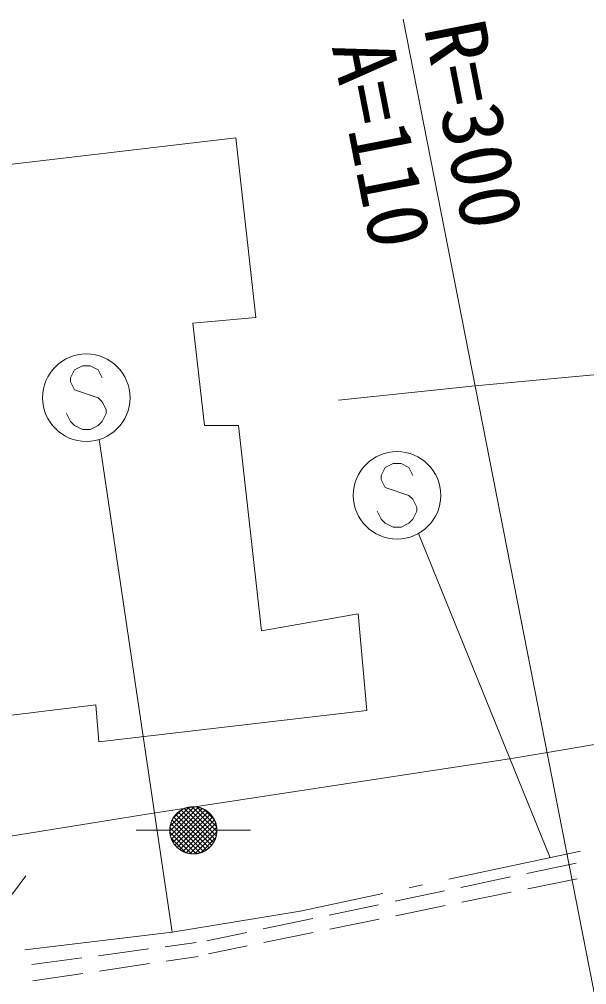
# Model space of a CAD drawing. Units: millimetres, scale not verified. Extents: x 40000 to 680000, y 20000 to 380000.
# Drawn here: x 364272 to 381118, y 278846 to 307534 of the extents above; entities that cross this region are included whole.
import ezdxf
from ezdxf.enums import TextEntityAlignment as Align

# ---------------------------------------------------------------- set-up
doc = ezdxf.new("R2010")
doc.units = ezdxf.units.MM
doc.header["$LTSCALE"] = 1000
for name, color, linetype, lineweight in [('M-BGD', 7, 'Continuous', 13), ('M-BMK-SRVR', 3, 'Continuous', 13), ('M-STR-STRC', 7, 'Continuous', 13)]:
    doc.layers.add(name, color=color, linetype=linetype, lineweight=lineweight)
doc.styles.add('ＭＳ ゴシック', font='')
doc.styles.get('ＭＳ ゴシック').set_extended_font_data('MS Gothic')

msp = doc.modelspace()

# ---------------------------------------------------------------- linework, layer by layer
at = {"layer": 'M-BGD'}
for p, q in [((358420, 302571), (370697, 304010)), ((370697, 304010), (371290, 298676)), ((371290, 298676), (369427, 298507)), ((369427, 298507), (369766, 295459)), ((377809, 296644), (382346, 297065)), ((373745, 296221), (377809, 296644)), ((369766, 295459), (370782, 295459)), ((370782, 295459), (371459, 289363)), ((371459, 289363), (374338, 289871)), ((374338, 289871), (374592, 286992)), ((366548, 287161), (359690, 286315)), ((366633, 286061), (366548, 287161)), ((374592, 286992), (366633, 286061)), ((379841, 285722), (383312, 286315)), ((368242, 283944), (378825, 285553)), ((378825, 285553), (379841, 285722)), ((368740, 283407), (369463, 284130)), ((368750, 283559), (369296, 284104)), ((368756, 283281), (369592, 284117)), ((368789, 283173), (369700, 284084)), ((368832, 283781), (369092, 284041)), ((368836, 283079), (369794, 284037)), ((370038, 283071), (369076, 284032)), ((370085, 283165), (369170, 284080)), ((370120, 283272), (369289, 284103)), ((370138, 283395), (369411, 284122)), ((370130, 283544), (369549, 284125)), ((370061, 283755), (369760, 284056)), ((360368, 282674), (368242, 283944)), ((369741, 282802), (368808, 283736)), ((369831, 282854), (368859, 283825)), ((368894, 282995), (369878, 283979)), ((369910, 282916), (368921, 283905)), ((368962, 282922), (369951, 283911)), ((369979, 282988), (368994, 283974)), ((369040, 282859), (370014, 283833)), ((369129, 282806), (370067, 283744)), ((369522, 282739), (368744, 283516)), ((369639, 282763), (368768, 283633)), ((369230, 282766), (370107, 283643)), ((369346, 282740), (370133, 283527)), ((368739, 283434), (367739, 283434)), ((369383, 282736), (368741, 283377)), ((369202, 282775), (368780, 283197)), ((369482, 282735), (370138, 283390)), ((369657, 282769), (370104, 283216)), ((370139, 283434), (371139, 283434)), ((377026, 281978), (380937, 282815)), ((379343, 282151), (380811, 282461)), ((362968, 280081), (364468, 282081)), ((377386, 281739), (378854, 282048)), ((375852, 281726), (376244, 281810)), ((379370, 281696), (380840, 281995)), ((372613, 281033), (375070, 281559)), ((375429, 281327), (376897, 281636)), ((377411, 281296), (378880, 281596)), ((373472, 280915), (374940, 281224)), ((375451, 280897), (376921, 281196)), ((368812, 280408), (372613, 281033)), ((371515, 280502), (372983, 280812)), ((373491, 280498), (374961, 280797)), ((364438, 279882), (368812, 280408)), ((369837, 280149), (371026, 280399)), ((371531, 280098), (373001, 280398)), ((368607, 279974), (369524, 280097)), ((369888, 279763), (371041, 279998)), ((366625, 279708), (368112, 279908)), ((364643, 279442), (366130, 279642)), ((366655, 279252), (368138, 279472)), ((368633, 279546), (369584, 279687)), ((364676, 278957), (366160, 279178))]:
    msp.add_line(p, q, dxfattribs=at)
msp.add_lwpolyline([(370139, 283434), (370139, 283446), (370139, 283458), (370138, 283471), (370137, 283483), (370136, 283495), (370135, 283507), (370134, 283519), (370132, 283531), (370130, 283544), (370128, 283556), (370126, 283568), (370124, 283580), (370121, 283592), (370118, 283604), (370115, 283615), (370112, 283627), (370108, 283639), (370105, 283651), (370101, 283662), (370097, 283674), (370092, 283685), (370088, 283697), (370083, 283708), (370078, 283719), (370073, 283730), (370068, 283741), (370062, 283752), (370057, 283763), (370051, 283774), (370045, 283785), (370039, 283795), (370032, 283806), (370026, 283816), (370019, 283826), (370012, 283836), (370005, 283846), (369997, 283856), (369990, 283866), (369982, 283875), (369975, 283885), (369967, 283894), (369958, 283903), (369950, 283912), (369942, 283921), (369933, 283930), (369924, 283938), (369915, 283947), (369906, 283955), (369897, 283963), (369888, 283971), (369878, 283979), (369869, 283986), (369859, 283994), (369849, 284001), (369839, 284008), (369829, 284015), (369819, 284022), (369808, 284028), (369798, 284035), (369787, 284041), (369777, 284047), (369766, 284053), (369755, 284058), (369744, 284064), (369733, 284069), (369722, 284074), (369711, 284079), (369699, 284084), (369688, 284088), (369676, 284092), (369665, 284096), (369653, 284100), (369641, 284104), (369630, 284107), (369618, 284111), (369606, 284114), (369594, 284116), (369582, 284119), (369570, 284121), (369558, 284124), (369546, 284126), (369534, 284127), (369522, 284129), (369509, 284130), (369497, 284131), (369485, 284132), (369473, 284133), (369461, 284133), (369448, 284134), (369436, 284134), (369424, 284134), (369412, 284133), (369399, 284133), (369387, 284132), (369375, 284131), (369363, 284130), (369351, 284128), (369338, 284126), (369326, 284125), (369314, 284123), (369302, 284120), (369290, 284118), (369278, 284115), (369266, 284112), (369255, 284109), (369243, 284106), (369231, 284102), (369219, 284098), (369208, 284094), (369196, 284090), (369185, 284086), (369173, 284081), (369162, 284077), (369151, 284072), (369140, 284067), (369129, 284061), (369118, 284056), (369107, 284050), (369096, 284044), (369086, 284038), (369075, 284032), (369065, 284025), (369054, 284019), (369044, 284012), (369034, 284005), (369024, 283998), (369014, 283990), (369005, 283983), (368995, 283975), (368986, 283967), (368977, 283959), (368967, 283951), (368958, 283943), (368950, 283934), (368941, 283925), (368932, 283917), (368924, 283908), (368916, 283899), (368908, 283889), (368900, 283880), (368892, 283871), (368885, 283861), (368877, 283851), (368870, 283841), (368863, 283831), (368856, 283821), (368849, 283811), (368843, 283800), (368837, 283790), (368830, 283779), (368824, 283769), (368819, 283758), (368813, 283747), (368808, 283736), (368803, 283725), (368798, 283714), (368793, 283702), (368788, 283691), (368784, 283680), (368780, 283668), (368776, 283656), (368772, 283645), (368768, 283633), (368765, 283621), (368762, 283610), (368759, 283598), (368756, 283586), (368753, 283574), (368751, 283562), (368749, 283550), (368747, 283538), (368745, 283525), (368744, 283513), (368742, 283501), (368741, 283489), (368740, 283477), (368740, 283464), (368739, 283452), (368739, 283440), (368739, 283428), (368739, 283415), (368740, 283403), (368740, 283391), (368741, 283379), (368742, 283366), (368744, 283354), (368745, 283342), (368747, 283330), (368749, 283318), (368751, 283306), (368753, 283294), (368756, 283282), (368759, 283270), (368762, 283258), (368765, 283246), (368768, 283234), (368772, 283223), (368776, 283211), (368780, 283199), (368784, 283188), (368788, 283177), (368793, 283165), (368798, 283154), (368803, 283143), (368808, 283132), (368813, 283121), (368819, 283110), (368824, 283099), (368830, 283088), (368837, 283078), (368843, 283067), (368849, 283057), (368856, 283046), (368863, 283036), (368870, 283026), (368877, 283016), (368885, 283007), (368892, 282997), (368900, 282987), (368908, 282978), (368916, 282969), (368924, 282960), (368932, 282951), (368941, 282942), (368950, 282933), (368958, 282925), (368967, 282917), (368977, 282908), (368986, 282900), (368995, 282893), (369005, 282885), (369014, 282877), (369024, 282870), (369034, 282863), (369044, 282856), (369054, 282849), (369065, 282842), (369075, 282836), (369086, 282830), (369096, 282824), (369107, 282818), (369118, 282812), (369129, 282806), (369140, 282801), (369151, 282796), (369162, 282791), (369173, 282786), (369185, 282782), (369196, 282777), (369208, 282773), (369219, 282769), (369231, 282765), (369243, 282762), (369255, 282759), (369266, 282755), (369278, 282753), (369290, 282750), (369302, 282747), (369314, 282745), (369326, 282743), (369338, 282741), (369351, 282739), (369363, 282738), (369375, 282737), (369387, 282736), (369399, 282735), (369412, 282734), (369424, 282734), (369436, 282734), (369448, 282734), (369461, 282734), (369473, 282735), (369485, 282735), (369497, 282736), (369509, 282737), (369522, 282739), (369534, 282740), (369546, 282742), (369558, 282744), (369570, 282746), (369582, 282749), (369594, 282751), (369606, 282754), (369618, 282757), (369630, 282760), (369641, 282764), (369653, 282767), (369665, 282771), (369676, 282775), (369688, 282779), (369699, 282784), (369711, 282789), (369722, 282793), (369733, 282798), (369744, 282804), (369755, 282809), (369766, 282815), (369777, 282821), (369787, 282827), (369798, 282833), (369808, 282839), (369819, 282846), (369829, 282852), (369839, 282859), (369849, 282866), (369859, 282874), (369869, 282881), (369878, 282889), (369888, 282896), (369897, 282904), (369906, 282912), (369915, 282921), (369924, 282929), (369933, 282938), (369942, 282946), (369950, 282955), (369958, 282964), (369967, 282973), (369975, 282983), (369982, 282992), (369990, 283002), (369997, 283011), (370005, 283021), (370012, 283031), (370019, 283041), (370026, 283052), (370032, 283062), (370039, 283072), (370045, 283083), (370051, 283094), (370057, 283104), (370062, 283115), (370068, 283126), (370073, 283137), (370078, 283148), (370083, 283160), (370088, 283171), (370092, 283182), (370097, 283194), (370101, 283205), (370105, 283217), (370108, 283229), (370112, 283240), (370115, 283252), (370118, 283264), (370121, 283276), (370124, 283288), (370126, 283300), (370128, 283312), (370130, 283324), (370132, 283336), (370134, 283348), (370135, 283360), (370136, 283373), (370137, 283385), (370138, 283397), (370139, 283409), (370139, 283422)], close=True, dxfattribs=at)
at = {"layer": 'M-BMK-SRVR'}
msp.add_line((381511, 277728), (375673, 307534), dxfattribs=at)
at = {"layer": 'M-STR-STRC'}
for p, q in [((366143, 297235), (365906, 297117)), ((366379, 297235), (366143, 297235)), ((366615, 297117), (366379, 297235)), ((365906, 297117), (365788, 296880)), ((366733, 296880), (366615, 297117)), ((365788, 296880), (365788, 296762)), ((365788, 296762), (365906, 296526)), ((365906, 296526), (366615, 296289)), ((366615, 296289), (366733, 296171)), ((366733, 296171), (366852, 295935)), ((365788, 295580), (365670, 295817)), ((366852, 295817), (366733, 295580)), ((366852, 295935), (366852, 295817)), ((365906, 295462), (365788, 295580)), ((366733, 295580), (366615, 295462)), ((366143, 295344), (365906, 295462)), ((366379, 295344), (366143, 295344)), ((366615, 295462), (366379, 295344)), ((368812, 280408), (366645, 295048)), ((375133, 294215), (375015, 293979)), ((375369, 294333), (375133, 294215)), ((375606, 294333), (375369, 294333)), ((375842, 294215), (375606, 294333)), ((375960, 293979), (375842, 294215)), ((375015, 293979), (375015, 293861)), ((375015, 293861), (375133, 293624)), ((375133, 293624), (375842, 293388)), ((375842, 293388), (375960, 293270)), ((375960, 293270), (376078, 293033)), ((375015, 292679), (374897, 292915)), ((376078, 292915), (375960, 292679)), ((376078, 293033), (376078, 292915)), ((375133, 292561), (375015, 292679)), ((375960, 292679), (375842, 292561)), ((375369, 292442), (375133, 292561)), ((375606, 292442), (375369, 292442)), ((375842, 292561), (375606, 292442)), ((380030, 282615), (376128, 292256))]:
    msp.add_line(p, q, dxfattribs=at)
for centre in [(366261, 296289), (375487, 293388)]:
    msp.add_circle(centre, 1300, dxfattribs=at)

# ---------------------------------------------------------------- texts
at = {"layer": 'M-BMK-SRVR', "style": 'ＭＳ ゴシック'}
for s, p in [('R=300', (377176, 307469)), ('A=110', (374443, 306906))]:
    msp.add_text(s, height=1833, rotation=281.082, dxfattribs=at).set_placement(p, align=Align.MIDDLE_LEFT)

doc.saveas('drawing.dxf')
